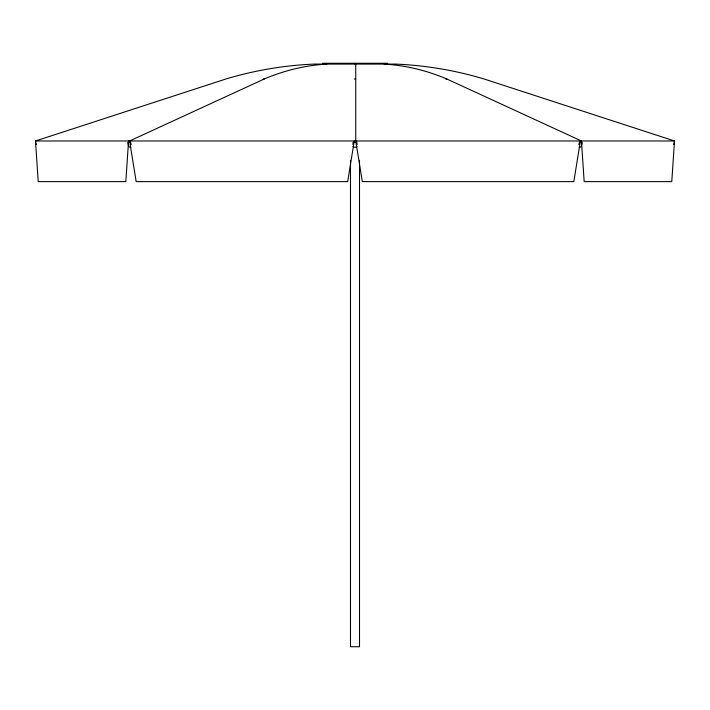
<?xml version="1.0" encoding="UTF-8"?>
<svg xmlns="http://www.w3.org/2000/svg" width="710" height="710" viewBox="0 0 710 710"><rect width="100%" height="100%" fill="white"/><g stroke="black" fill="none" stroke-linecap="round" stroke-linejoin="round"><path stroke-width="1.06" d="M128.554 140.979L125.83 181.609L38.216 181.609L35.5 140.979L225.878 78.996A360.201 360.201 0 0 1 314.495 64.078L395.505 64.078A360.201 360.201 0 0 1 484.122 78.996L674.5 140.979L671.784 181.609L584.17 181.609L581.446 140.979L446.83 78.996A360.201 254.695 90 0 0 384.163 64.078M354.255 140.979L347.687 181.609L136.169 181.609L129.61 140.979L264.226 78.996A360.201 254.695 90 0 1 326.884 64.078M580.389 140.979L573.831 181.609L362.313 181.609L355.745 140.979L355.745 64.078M578.881 144.556L579.316 142.657A2.84 1.908 -65.3 0 1 582.191 142.666L581.321 146.446A2.84 1.908 -65.3 0 1 579.191 147.165M673.648 144.556L674.5 141.947M322.517 63.27L387.483 63.27M263.17 78.996L264.226 78.996M354.255 78.996L355.745 78.996M445.773 78.996L446.83 78.996M35.5 140.979L674.5 140.979M35.5 141.947L36.352 144.556M131.119 144.556L130.684 142.657A2.84 1.908 65.3 0 0 127.809 142.666L128.679 146.446A2.84 1.908 65.3 0 0 130.809 147.165M359.508 160.336L359.508 646.73L350.491 646.73L350.491 160.336M357.032 144.556L357.032 142.657A2.84 2.698 0 0 0 352.968 142.666L352.968 144.556M355 63.27L355 64.078M357.032 146.446A2.84 2.698 0 0 1 352.968 146.446"/></g></svg>
